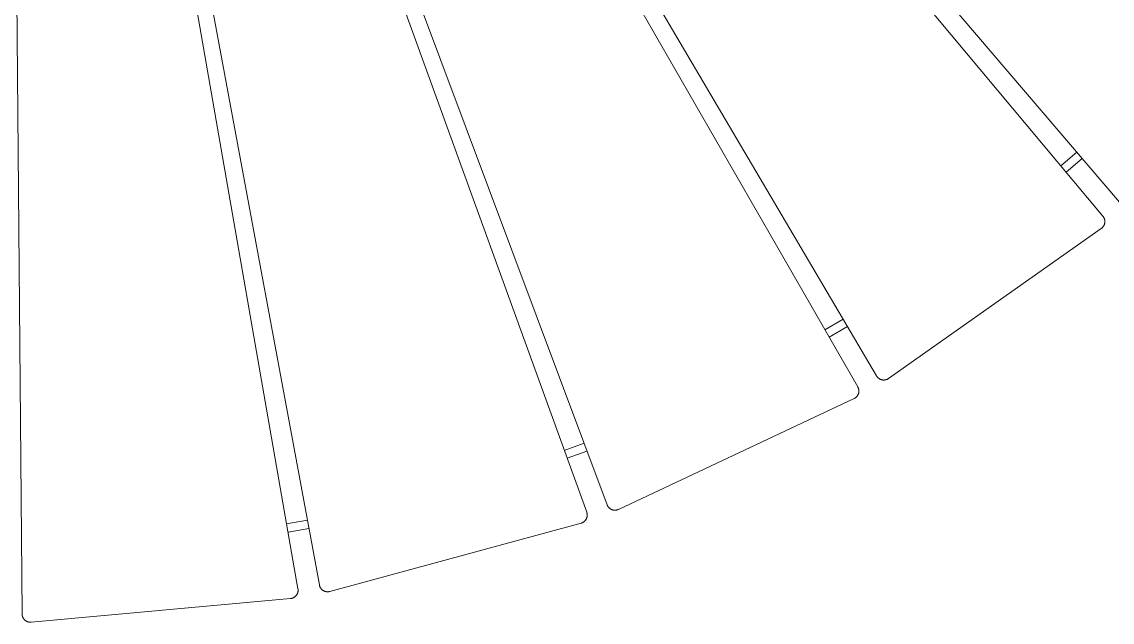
# Model space of a CAD drawing. Header units: inches. Extents: x -4 to 200, y 0 to 129.
# Drawn here: x 38.07 to 58.55, y 0.02 to 11.3 of the extents above; entities that cross this region are included whole.
import ezdxf

# ---------------------------------------------------------------- set-up
doc = ezdxf.new("R2010")
doc.units = ezdxf.units.IN
doc.layers.add('ZANO_R', color=7, linetype='Continuous', lineweight=0)

msp = doc.modelspace()

# ---------------------------------------------------------------- linework, layer by layer
at = {"layer": 'ZANO_R'}
for p, q in [((58.37143, 7.64274), (46.58144, 21.73864)), ((46.74814, 21.87954), (58.68277, 7.90588)), ((53.76694, 4.43753), (44.60379, 20.3666)), ((44.79243, 20.47641), (54.11924, 4.64262)), ((48.67582, 2.08059), (42.41794, 19.35882)), ((42.62277, 19.4342), (49.05838, 2.22138)), ((43.25277, 0.64351), (40.09029, 18.74591)), ((40.3051, 18.78458), (43.65397, 0.71573)), ((37.90984, 18.54729), (38.0702, 0.17142)), ((57.57873, 8.59048), (57.88034, 8.8454)), ((57.98263, 8.72564), (57.67978, 8.46966)), ((58.37415, 7.63939), (58.37143, 7.64274)), ((58.37678, 7.63598), (58.37415, 7.63939)), ((58.37931, 7.63249), (58.37678, 7.63598)), ((58.37931, 7.63249), (58.38234, 7.62804)), ((58.38234, 7.62804), (58.38521, 7.62349)), ((58.38521, 7.62349), (58.38792, 7.61885)), ((58.38792, 7.61885), (58.39048, 7.61412)), ((58.39048, 7.61412), (58.39287, 7.6093)), ((58.39287, 7.6093), (58.3951, 7.60441)), ((58.3951, 7.60441), (58.39715, 7.59944)), ((58.39715, 7.59944), (58.39904, 7.5944)), ((58.39904, 7.5944), (58.40075, 7.5893)), ((58.40075, 7.5893), (58.40229, 7.58415)), ((58.40229, 7.58415), (58.40365, 7.57895)), ((58.40365, 7.57895), (58.40483, 7.5737)), ((54.34575, 4.59386), (58.34142, 7.41299)), ((58.34576, 7.41617), (58.34142, 7.41299)), ((58.34999, 7.41949), (58.34576, 7.41617)), ((58.3541, 7.42295), (58.34999, 7.41949)), ((58.3581, 7.42655), (58.3541, 7.42295)), ((58.36196, 7.43029), (58.3581, 7.42655)), ((58.3657, 7.43416), (58.36196, 7.43029)), ((58.36931, 7.43815), (58.3657, 7.43416)), ((58.37277, 7.44226), (58.36931, 7.43815)), ((58.3761, 7.44649), (58.37277, 7.44226)), ((58.37927, 7.45083), (58.3761, 7.44649)), ((58.3823, 7.45528), (58.37927, 7.45083)), ((58.38517, 7.45982), (58.3823, 7.45528)), ((58.38789, 7.46446), (58.38517, 7.45982)), ((58.39045, 7.46919), (58.38789, 7.46446)), ((58.39284, 7.47401), (58.39045, 7.46919)), ((58.39507, 7.47891), (58.39284, 7.47401)), ((58.39713, 7.48387), (58.39507, 7.47891)), ((58.39902, 7.48891), (58.39713, 7.48387)), ((58.40073, 7.49401), (58.39902, 7.48891)), ((58.40227, 7.49916), (58.40073, 7.49401)), ((58.40363, 7.50436), (58.40227, 7.49916)), ((58.40482, 7.50961), (58.40363, 7.50436)), ((58.40583, 7.51489), (58.40482, 7.50961)), ((58.40483, 7.5737), (58.40584, 7.56841)), ((58.40665, 7.52021), (58.40583, 7.51489)), ((58.40584, 7.56841), (58.40666, 7.5631)), ((58.40729, 7.52555), (58.40665, 7.52021)), ((58.40666, 7.5631), (58.4073, 7.55776)), ((58.40775, 7.5309), (58.40729, 7.52555)), ((58.4073, 7.55776), (58.40776, 7.5524)), ((58.40803, 7.53628), (58.40775, 7.5309)), ((58.40776, 7.5524), (58.40803, 7.54703)), ((58.40803, 7.54703), (58.40812, 7.54165)), ((58.40812, 7.54165), (58.40803, 7.53628)), ((53.15085, 5.50853), (53.49215, 5.70721)), ((53.57209, 5.5715), (53.22939, 5.372)), ((54.11924, 4.64262), (54.12148, 4.63893)), ((54.12148, 4.63893), (54.12382, 4.63531)), ((54.12382, 4.63531), (54.12625, 4.63176)), ((54.12625, 4.63176), (54.12943, 4.62741)), ((54.12943, 4.62741), (54.13275, 4.62318)), ((54.13275, 4.62318), (54.13621, 4.61907)), ((54.13621, 4.61907), (54.13982, 4.61508)), ((54.13982, 4.61508), (54.14355, 4.61121)), ((54.14355, 4.61121), (54.14742, 4.60747)), ((54.14742, 4.60747), (54.15141, 4.60387)), ((54.15141, 4.60387), (54.15552, 4.6004)), ((54.15552, 4.6004), (54.15975, 4.59708)), ((54.15975, 4.59708), (54.16409, 4.5939)), ((54.16409, 4.5939), (54.16854, 4.59087)), ((54.16854, 4.59087), (54.17308, 4.588)), ((54.17308, 4.588), (54.17773, 4.58528)), ((54.17773, 4.58528), (54.18246, 4.58273)), ((54.18246, 4.58273), (54.18727, 4.58033)), ((54.18727, 4.58033), (54.19217, 4.57811)), ((54.19217, 4.57811), (54.19714, 4.57605)), ((54.19714, 4.57605), (54.20217, 4.57416)), ((54.20217, 4.57416), (54.20727, 4.57244)), ((54.20727, 4.57244), (54.21242, 4.5709)), ((54.21242, 4.5709), (54.21762, 4.56954)), ((54.21762, 4.56954), (54.22287, 4.56835)), ((54.22287, 4.56835), (54.22815, 4.56735)), ((54.22815, 4.56735), (54.23347, 4.56652)), ((54.23347, 4.56652), (54.23881, 4.56588)), ((54.23881, 4.56588), (54.24417, 4.56542)), ((54.24417, 4.56542), (54.24954, 4.56515)), ((54.24954, 4.56515), (54.25492, 4.56505)), ((54.25492, 4.56505), (54.26029, 4.56514)), ((54.26029, 4.56514), (54.26566, 4.56542)), ((54.26566, 4.56542), (54.27102, 4.56587)), ((54.27102, 4.56587), (54.27636, 4.56651)), ((54.27636, 4.56651), (54.28168, 4.56734)), ((54.28168, 4.56734), (54.28696, 4.56834)), ((54.28696, 4.56834), (54.29221, 4.56952)), ((54.29221, 4.56952), (54.29741, 4.57088)), ((54.29741, 4.57088), (54.30256, 4.57242)), ((54.30256, 4.57242), (54.30766, 4.57413)), ((54.30766, 4.57413), (54.3127, 4.57602)), ((54.3127, 4.57602), (54.31767, 4.57808)), ((54.31767, 4.57808), (54.32256, 4.5803)), ((54.32256, 4.5803), (54.32738, 4.58269)), ((54.32738, 4.58269), (54.33211, 4.58525)), ((54.33211, 4.58525), (54.33676, 4.58796)), ((54.33676, 4.58796), (54.3413, 4.59084)), ((54.3413, 4.59084), (54.34575, 4.59386)), ((53.76904, 4.43377), (53.76694, 4.43753)), ((53.77103, 4.42995), (53.76904, 4.43377)), ((53.77292, 4.42607), (53.77103, 4.42995)), ((53.77292, 4.42607), (53.77513, 4.42117)), ((53.77513, 4.42117), (53.77717, 4.41619)), ((53.77861, 4.30566), (53.7767, 4.30063)), ((53.77717, 4.41619), (53.77903, 4.41115)), ((53.78034, 4.31075), (53.77861, 4.30566)), ((53.77903, 4.41115), (53.78073, 4.40604)), ((53.7819, 4.31589), (53.78034, 4.31075)), ((53.78073, 4.40604), (53.78225, 4.40088)), ((53.78329, 4.32109), (53.7819, 4.31589)), ((53.78225, 4.40088), (53.78359, 4.39567)), ((53.78449, 4.32633), (53.78329, 4.32109)), ((53.78359, 4.39567), (53.78475, 4.39042)), ((53.78552, 4.33161), (53.78449, 4.32633)), ((53.78475, 4.39042), (53.78573, 4.38514)), ((53.78636, 4.33692), (53.78552, 4.33161)), ((53.78573, 4.38514), (53.78653, 4.37982)), ((53.78703, 4.34226), (53.78636, 4.33692)), ((53.78653, 4.37982), (53.78715, 4.37448)), ((53.78751, 4.34762), (53.78703, 4.34226)), ((53.78715, 4.37448), (53.78759, 4.36912)), ((53.7878, 4.35299), (53.78751, 4.34762)), ((53.78759, 4.36912), (53.78785, 4.36374)), ((53.78792, 4.35837), (53.7878, 4.35299)), ((53.78785, 4.36374), (53.78792, 4.35837)), ((49.27299, 2.13403), (53.69749, 4.21649)), ((53.70231, 4.21886), (53.69749, 4.21649)), ((53.70706, 4.2214), (53.70231, 4.21886)), ((53.71171, 4.2241), (53.70706, 4.2214)), ((53.71627, 4.22695), (53.71171, 4.2241)), ((53.72073, 4.22996), (53.71627, 4.22695)), ((53.72508, 4.23312), (53.72073, 4.22996)), ((53.72932, 4.23642), (53.72508, 4.23312)), ((53.73345, 4.23987), (53.72932, 4.23642)), ((53.73745, 4.24346), (53.73345, 4.23987)), ((53.74134, 4.24718), (53.73745, 4.24346)), ((53.74509, 4.25103), (53.74134, 4.24718)), ((53.74871, 4.25501), (53.74509, 4.25103)), ((53.75219, 4.25911), (53.74871, 4.25501)), ((53.75553, 4.26332), (53.75219, 4.25911)), ((53.75872, 4.26765), (53.75553, 4.26332)), ((53.76177, 4.27209), (53.75872, 4.26765)), ((53.76466, 4.27662), (53.76177, 4.27209)), ((53.76739, 4.28125), (53.76466, 4.27662)), ((53.76997, 4.28597), (53.76739, 4.28125)), ((53.77238, 4.29078), (53.76997, 4.28597)), ((53.77462, 4.29567), (53.77238, 4.29078)), ((53.7767, 4.30063), (53.77462, 4.29567)), ((48.25507, 3.24229), (48.62568, 3.37868)), ((48.68084, 3.23115), (48.30871, 3.0942)), ((48.67723, 2.07651), (48.67582, 2.08059)), ((48.67853, 2.0724), (48.67723, 2.07651)), ((48.67972, 2.06826), (48.67853, 2.0724)), ((48.67972, 2.06826), (48.68104, 2.06305)), ((48.68104, 2.06305), (48.68219, 2.05779)), ((48.68219, 2.05779), (48.68315, 2.0525)), ((48.68315, 2.0525), (48.68393, 2.04718)), ((49.05838, 2.22138), (49.05995, 2.21736)), ((49.05995, 2.21736), (49.06162, 2.21339)), ((49.06162, 2.21339), (49.0634, 2.20946)), ((49.0634, 2.20946), (49.06578, 2.20464)), ((49.06578, 2.20464), (49.06831, 2.19989)), ((49.06831, 2.19989), (49.07101, 2.19524)), ((49.07101, 2.19524), (49.07386, 2.19068)), ((49.07386, 2.19068), (49.07687, 2.18622)), ((49.07687, 2.18622), (49.08003, 2.18187)), ((49.08003, 2.18187), (49.08334, 2.17763)), ((49.08334, 2.17763), (49.08678, 2.1735)), ((49.08678, 2.1735), (49.09037, 2.16949)), ((49.09037, 2.16949), (49.09409, 2.16561)), ((49.09409, 2.16561), (49.09795, 2.16186)), ((49.09795, 2.16186), (49.10192, 2.15824)), ((49.10192, 2.15824), (49.10602, 2.15476)), ((49.10602, 2.15476), (49.11024, 2.15142)), ((49.11024, 2.15142), (49.11457, 2.14823)), ((49.11457, 2.14823), (49.119, 2.14518)), ((49.119, 2.14518), (49.12354, 2.14229)), ((49.12354, 2.14229), (49.12817, 2.13956)), ((49.12817, 2.13956), (49.13289, 2.13698)), ((49.13289, 2.13698), (49.1377, 2.13457)), ((49.1377, 2.13457), (49.14258, 2.13232)), ((49.14258, 2.13232), (49.14754, 2.13025)), ((49.14754, 2.13025), (49.15257, 2.12834)), ((49.15257, 2.12834), (49.15766, 2.1266)), ((49.15766, 2.1266), (49.16281, 2.12504)), ((49.16281, 2.12504), (49.16801, 2.12366)), ((49.16801, 2.12366), (49.17325, 2.12246)), ((49.17325, 2.12246), (49.17853, 2.12143)), ((49.17853, 2.12143), (49.18384, 2.12059)), ((49.18384, 2.12059), (49.18918, 2.11992)), ((49.18918, 2.11992), (49.19453, 2.11944)), ((49.19453, 2.11944), (49.1999, 2.11915)), ((49.1999, 2.11915), (49.20528, 2.11903)), ((49.20528, 2.11903), (49.21066, 2.1191)), ((49.21066, 2.1191), (49.21603, 2.11936)), ((49.21603, 2.11936), (49.22139, 2.11979)), ((49.22139, 2.11979), (49.22673, 2.12041)), ((49.22673, 2.12041), (49.23205, 2.12122)), ((49.23205, 2.12122), (49.23734, 2.1222)), ((49.23734, 2.1222), (49.24259, 2.12336)), ((49.24259, 2.12336), (49.2478, 2.1247)), ((49.2478, 2.1247), (49.25296, 2.12622)), ((49.25296, 2.12622), (49.25806, 2.12792)), ((49.25806, 2.12792), (49.2631, 2.12978)), ((49.2631, 2.12978), (49.26808, 2.13182)), ((49.26808, 2.13182), (49.27299, 2.13403)), ((43.04014, 1.86063), (43.42881, 1.93059)), ((43.85014, 0.59244), (48.56904, 1.87496)), ((48.57421, 1.87646), (48.56904, 1.87496)), ((48.57932, 1.87813), (48.57421, 1.87646)), ((48.58437, 1.87998), (48.57932, 1.87813)), ((48.58935, 1.882), (48.58437, 1.87998)), ((48.59426, 1.88419), (48.58935, 1.882)), ((48.5991, 1.88654), (48.59426, 1.88419)), ((48.60385, 1.88906), (48.5991, 1.88654)), ((48.60851, 1.89174), (48.60385, 1.88906)), ((48.61308, 1.89458), (48.60851, 1.89174)), ((48.61755, 1.89757), (48.61308, 1.89458)), ((48.62192, 1.90071), (48.61755, 1.89757)), ((48.62617, 1.904), (48.62192, 1.90071)), ((48.63031, 1.90743), (48.62617, 1.904)), ((48.63433, 1.911), (48.63031, 1.90743)), ((48.63823, 1.91471), (48.63433, 1.911)), ((48.642, 1.91855), (48.63823, 1.91471)), ((48.64563, 1.92251), (48.642, 1.91855)), ((48.64913, 1.9266), (48.64563, 1.92251)), ((48.65248, 1.9308), (48.64913, 1.9266)), ((48.65569, 1.93512), (48.65248, 1.9308)), ((48.65876, 1.93954), (48.65569, 1.93512)), ((48.66166, 1.94407), (48.65876, 1.93954)), ((48.66441, 1.94869), (48.66166, 1.94407)), ((48.66701, 1.9534), (48.66441, 1.94869)), ((48.66944, 1.9582), (48.66701, 1.9534)), ((48.6717, 1.96307), (48.66944, 1.9582)), ((48.6738, 1.96803), (48.6717, 1.96307)), ((48.67573, 1.97305), (48.6738, 1.96803)), ((48.67748, 1.97813), (48.67573, 1.97305)), ((48.67906, 1.98327), (48.67748, 1.97813)), ((48.68046, 1.98846), (48.67906, 1.98327)), ((48.68169, 1.9937), (48.68046, 1.98846)), ((48.68273, 1.99898), (48.68169, 1.9937)), ((48.6836, 2.00429), (48.68273, 1.99898)), ((48.68428, 2.00962), (48.6836, 2.00429)), ((48.68393, 2.04718), (48.68453, 2.04183)), ((48.68478, 2.01497), (48.68428, 2.00962)), ((48.68453, 2.04183), (48.68495, 2.03647)), ((48.6851, 2.02034), (48.68478, 2.01497)), ((48.68495, 2.03647), (48.68518, 2.0311)), ((48.68523, 2.02572), (48.6851, 2.02034)), ((48.68518, 2.0311), (48.68523, 2.02572)), ((43.45751, 1.77573), (43.06725, 1.70547)), ((43.25345, 0.63925), (43.25277, 0.64351)), ((43.25402, 0.63498), (43.25345, 0.63925)), ((43.25447, 0.63069), (43.25402, 0.63498)), ((43.25447, 0.63069), (43.25487, 0.62533)), ((43.25487, 0.62533), (43.25508, 0.61995)), ((43.25511, 0.61458), (43.25496, 0.6092)), ((43.25508, 0.61995), (43.25511, 0.61458)), ((43.65397, 0.71573), (43.65481, 0.7115)), ((43.65481, 0.7115), (43.65577, 0.7073)), ((43.65577, 0.7073), (43.65684, 0.70312)), ((43.65684, 0.70312), (43.65834, 0.69796)), ((43.65834, 0.69796), (43.66002, 0.69285)), ((43.66002, 0.69285), (43.66186, 0.6878)), ((43.66186, 0.6878), (43.66388, 0.68281)), ((43.66388, 0.68281), (43.66607, 0.6779)), ((43.66607, 0.6779), (43.66843, 0.67306)), ((43.66843, 0.67306), (43.67094, 0.66831)), ((43.67094, 0.66831), (43.67362, 0.66365)), ((43.67362, 0.66365), (43.67646, 0.65908)), ((43.67646, 0.65908), (43.67945, 0.65461)), ((43.67945, 0.65461), (43.68259, 0.65025)), ((43.68259, 0.65025), (43.68588, 0.64599)), ((43.68588, 0.64599), (43.68932, 0.64185)), ((43.68932, 0.64185), (43.69289, 0.63783)), ((43.69289, 0.63783), (43.69659, 0.63393)), ((43.69659, 0.63393), (43.70043, 0.63017)), ((43.70043, 0.63017), (43.7044, 0.62653)), ((43.7044, 0.62653), (43.70848, 0.62303)), ((43.70848, 0.62303), (43.71269, 0.61968)), ((43.71269, 0.61968), (43.717, 0.61647)), ((43.717, 0.61647), (43.72142, 0.61341)), ((38.24199, 0.01594), (43.1119, 0.45955)), ((43.11725, 0.46013), (43.1119, 0.45955)), ((43.12257, 0.46089), (43.11725, 0.46013)), ((43.12787, 0.46183), (43.12257, 0.46089)), ((43.13313, 0.46295), (43.12787, 0.46183)), ((43.13835, 0.46426), (43.13313, 0.46295)), ((43.14352, 0.46574), (43.13835, 0.46426)), ((43.14864, 0.46739), (43.14352, 0.46574)), ((43.15369, 0.46922), (43.14864, 0.46739)), ((43.15869, 0.47122), (43.15369, 0.46922)), ((43.16361, 0.47339), (43.15869, 0.47122)), ((43.16845, 0.47573), (43.16361, 0.47339)), ((43.17321, 0.47823), (43.16845, 0.47573)), ((43.17789, 0.48089), (43.17321, 0.47823)), ((43.18247, 0.48371), (43.17789, 0.48089)), ((43.18695, 0.48668), (43.18247, 0.48371)), ((43.19132, 0.48981), (43.18695, 0.48668)), ((43.19559, 0.49308), (43.19132, 0.48981)), ((43.19974, 0.4965), (43.19559, 0.49308)), ((43.20378, 0.50005), (43.19974, 0.4965)), ((43.20769, 0.50375), (43.20378, 0.50005)), ((43.21147, 0.50757), (43.20769, 0.50375)), ((43.21512, 0.51152), (43.21147, 0.50757)), ((43.21863, 0.51559), (43.21512, 0.51152)), ((43.222, 0.51978), (43.21863, 0.51559)), ((43.22523, 0.52409), (43.222, 0.51978)), ((43.22831, 0.5285), (43.22523, 0.52409)), ((43.23123, 0.53301), (43.22831, 0.5285)), ((43.234, 0.53762), (43.23123, 0.53301)), ((43.23661, 0.54232), (43.234, 0.53762)), ((43.23906, 0.54711), (43.23661, 0.54232)), ((43.24134, 0.55198), (43.23906, 0.54711)), ((43.24346, 0.55693), (43.24134, 0.55198)), ((43.2454, 0.56194), (43.24346, 0.55693)), ((43.24718, 0.56702), (43.2454, 0.56194)), ((43.24878, 0.57215), (43.24718, 0.56702)), ((43.2502, 0.57734), (43.24878, 0.57215)), ((43.25144, 0.58257), (43.2502, 0.57734)), ((43.25251, 0.58784), (43.25144, 0.58257)), ((43.25339, 0.59315), (43.25251, 0.58784)), ((43.2541, 0.59848), (43.25339, 0.59315)), ((43.25462, 0.60383), (43.2541, 0.59848)), ((43.25496, 0.6092), (43.25462, 0.60383)), ((43.72142, 0.61341), (43.72595, 0.6105)), ((43.72595, 0.6105), (43.73057, 0.60775)), ((43.73057, 0.60775), (43.73528, 0.60516)), ((43.73528, 0.60516), (43.74008, 0.60273)), ((43.74008, 0.60273), (43.74496, 0.60046)), ((43.74496, 0.60046), (43.74991, 0.59837)), ((43.74991, 0.59837), (43.75493, 0.59644)), ((43.75493, 0.59644), (43.76002, 0.59468)), ((43.76002, 0.59468), (43.76516, 0.59311)), ((43.76516, 0.59311), (43.77035, 0.5917)), ((43.77035, 0.5917), (43.77559, 0.59048)), ((43.77559, 0.59048), (43.78086, 0.58943)), ((43.78086, 0.58943), (43.78617, 0.58857)), ((43.78617, 0.58857), (43.7915, 0.58788)), ((43.7915, 0.58788), (43.79686, 0.58738)), ((43.79686, 0.58738), (43.80223, 0.58707)), ((43.80223, 0.58707), (43.8076, 0.58693)), ((43.8076, 0.58693), (43.81298, 0.58698)), ((43.81298, 0.58698), (43.81835, 0.58722)), ((43.81835, 0.58722), (43.82372, 0.58763)), ((43.82372, 0.58763), (43.82906, 0.58823)), ((43.82906, 0.58823), (43.83438, 0.58901)), ((43.83438, 0.58901), (43.83967, 0.58998)), ((43.83967, 0.58998), (43.84493, 0.59112)), ((43.84493, 0.59112), (43.85014, 0.59244)), ((38.0702, 0.17142), (38.0703, 0.16711)), ((38.0703, 0.16711), (38.07051, 0.16281)), ((38.07051, 0.16281), (38.07085, 0.15851)), ((38.07085, 0.15851), (38.07143, 0.15316)), ((38.07143, 0.15316), (38.07219, 0.14784)), ((38.07219, 0.14784), (38.07313, 0.14254)), ((38.07313, 0.14254), (38.07425, 0.13728)), ((38.07425, 0.13728), (38.07556, 0.13207)), ((38.07556, 0.13207), (38.07703, 0.1269)), ((38.07703, 0.1269), (38.07869, 0.12178)), ((38.07869, 0.12178), (38.08052, 0.11672)), ((38.08052, 0.11672), (38.08252, 0.11173)), ((38.08252, 0.11173), (38.08469, 0.10681)), ((38.08469, 0.10681), (38.08702, 0.10196)), ((38.08702, 0.10196), (38.08952, 0.0972)), ((38.08952, 0.0972), (38.09219, 0.09253)), ((38.09219, 0.09253), (38.09501, 0.08795)), ((38.09501, 0.08795), (38.09798, 0.08347)), ((38.09798, 0.08347), (38.10111, 0.07909)), ((38.10111, 0.07909), (38.10438, 0.07482)), ((38.10438, 0.07482), (38.1078, 0.07067)), ((38.1078, 0.07067), (38.11135, 0.06664)), ((38.11135, 0.06664), (38.11504, 0.06272)), ((38.11504, 0.06272), (38.11887, 0.05894)), ((38.11887, 0.05894), (38.12282, 0.05529)), ((38.12282, 0.05529), (38.12689, 0.05178)), ((38.12689, 0.05178), (38.13108, 0.04841)), ((38.13108, 0.04841), (38.13538, 0.04518)), ((38.13538, 0.04518), (38.1398, 0.04211)), ((38.1398, 0.04211), (38.14431, 0.03918)), ((38.14431, 0.03918), (38.14892, 0.03641)), ((38.14892, 0.03641), (38.15362, 0.0338)), ((38.15362, 0.0338), (38.15841, 0.03135)), ((38.15841, 0.03135), (38.16328, 0.02907)), ((38.16328, 0.02907), (38.16822, 0.02695)), ((38.16822, 0.02695), (38.17324, 0.02501)), ((38.17324, 0.02501), (38.17832, 0.02324)), ((38.17832, 0.02324), (38.18345, 0.02164)), ((38.18345, 0.02164), (38.18864, 0.02021)), ((38.18864, 0.02021), (38.19387, 0.01897)), ((38.19387, 0.01897), (38.19914, 0.0179)), ((38.19914, 0.0179), (38.20445, 0.01702)), ((38.20445, 0.01702), (38.20978, 0.01632)), ((38.20978, 0.01632), (38.21513, 0.0158)), ((38.21513, 0.0158), (38.2205, 0.01546)), ((38.2205, 0.01546), (38.22587, 0.0153)), ((38.22587, 0.0153), (38.23125, 0.01533)), ((38.23125, 0.01533), (38.23663, 0.01555)), ((38.23663, 0.01555), (38.24199, 0.01594))]:
    msp.add_line(p, q, dxfattribs=at)

doc.saveas('drawing.dxf')
